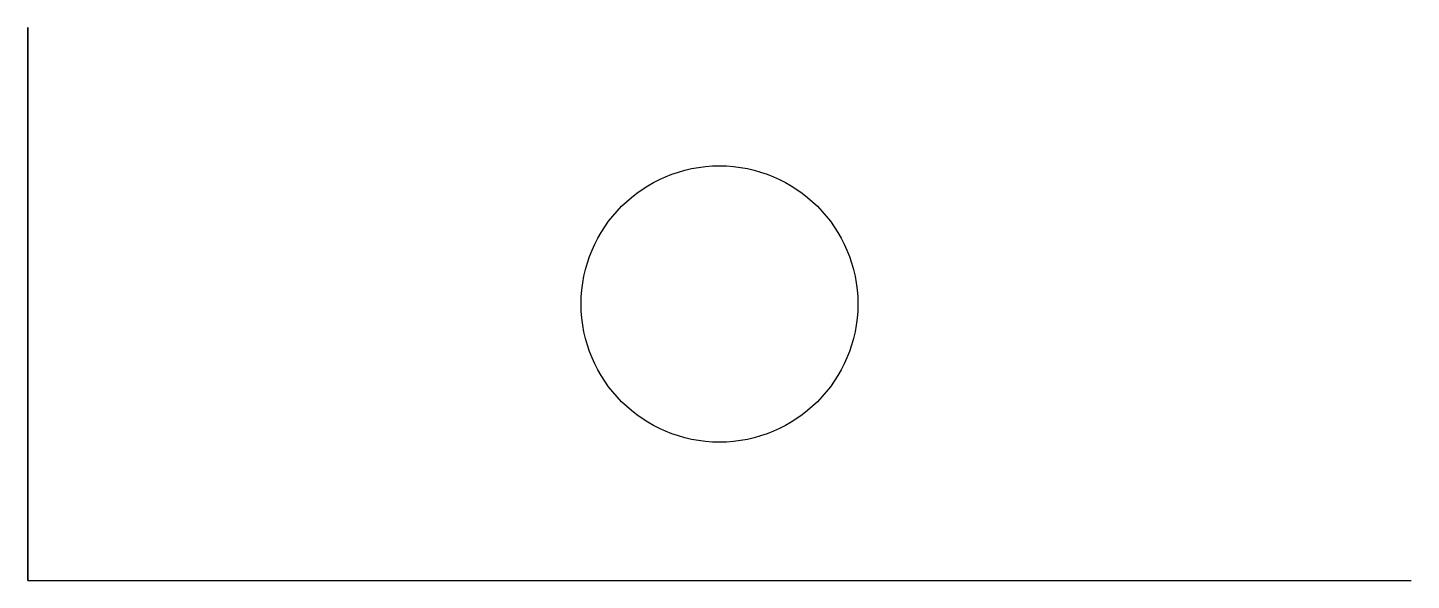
# Model space of a CAD drawing. Header units: metres. Extents: x 0 to 10, y 0 to 4.
import ezdxf

# ---------------------------------------------------------------- set-up
doc = ezdxf.new("R2010")
doc.units = ezdxf.units.M
doc.layers.add('CHECK-1TO1', color=3, linetype='CONTINUOUS', lineweight=25)
doc.layers.add('WALLS', color=7, linetype='CONTINUOUS', lineweight=35)

msp = doc.modelspace()

# ---------------------------------------------------------------- linework, layer by layer
at = {"layer": 'CHECK-1TO1', "lineweight": 25}
msp.add_line((0, 0), (10, 0), dxfattribs=at)
msp.add_circle((5, 2), 1, dxfattribs=at)
at = {"layer": 'WALLS', "lineweight": 35}
msp.add_line((0, 0), (0, 4), dxfattribs=at)

doc.saveas('drawing.dxf')
